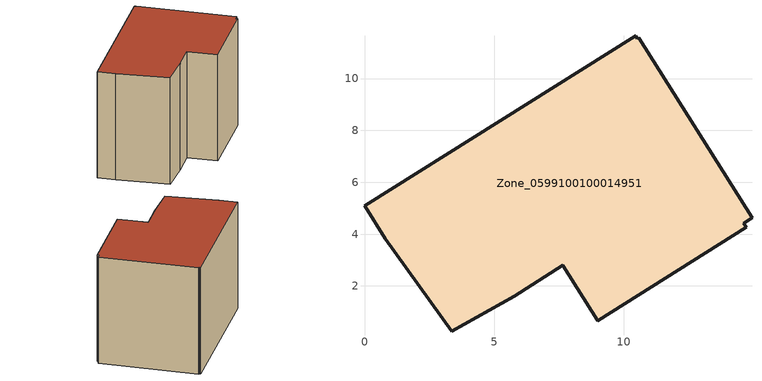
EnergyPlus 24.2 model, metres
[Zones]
Zone_0599100100014951
 floor ground (C_G): 10.58,11.57 14.94,4.62 14.63,4.42 14.71,4.27 8.99,0.67 7.64,2.8 5.76,1.61 3.37,0.26 0.8,3.83 0,5.09 10.45,11.65 10.52,11.53 z0
 wall outside (C_F): 14.63,4.42 14.94,4.62 10.58,11.57 10.52,11.53 10.45,11.65 0,5.09 0.8,3.83 3.37,0.26 5.76,1.61 7.64,2.8 8.99,0.67 14.71,4.27 14.63,4.42 z0:9.32
 roof outside (C_R): 14.94,4.62 10.58,11.57 10.52,11.53 10.45,11.65 0,5.09 0.8,3.83 3.37,0.26 5.76,1.61 7.64,2.8 8.99,0.67 14.71,4.27 14.63,4.42 z9.32
[BUILDING]
Pand.0599100100014951: North Axis=0; Terrain=City; Loads Convergence Tolerance Value=0.04; Temperature Convergence Tolerance Value=0.4; Solar Distribution=FullExterior; Maximum Number of Warmup Days=25; Minimum Number of Warmup Days=1
[Site:Location]
Rotterdam.The.Hague.AP_ZH_NLD Design_Conditions: Latitude=51.96; Longitude=4.45; Time Zone=1; Elevation=-4.5
[SITE:GROUNDTEMPERATURE:BUILDINGSURFACE]
18, 18, 18, 18, 18, 18, 18, 18, 18, 18, 18, 18
[MATERIAL] Thermal Absorptance=0.9; Solar Absorptance=0.7; Visible Absorptance=0.7
Name | Roughness | Thickness | Conductivity | Density | Specific Heat
G.TC.2015-2018 | MediumSmooth | 0.15 | 0.0428571 | 540 | 1210
F.TC.2015-2018 | Rough | 0.3 | 0.0666667 | 1920 | 840
R.TC.2015-2018 | MediumRough | 0.2 | 0.0333333 | 1500 | 1000
[CONSTRUCTION]
C_G: G.TC.2015-2018
C_F: F.TC.2015-2018
C_R: R.TC.2015-2018
[ZONE]
Zone_0599100100014951: Type=1; Multiplier=1; Ceiling Height=Autocalculate; Volume=Autocalculate; Floor Area=autocalculate; Part of Total Floor Area=Yes
[ZONEINFILTRATION:DESIGNFLOWRATE]
Infil_Zone_0599100100014951: Zone or ZoneList or Space or SpaceList=Zone_0599100100014951; Schedule=AlwaysOn; Design Flow Rate Calculation Method=Flow/Area; Flow Rate per Floor Area=0.0015; Constant Term Coefficient=1; Temperature Term Coefficient=0; Velocity Term Coefficient=0; Velocity Squared Term Coefficient=0
[HVACTEMPLATE:ZONE:IDEALLOADSAIRSYSTEM]
Zone_0599100100014951: Maximum Heating Supply Air Temperature=50; Minimum Cooling Supply Air Temperature=13; Maximum Heating Supply Air Humidity Ratio=0.0156; Minimum Cooling Supply Air Humidity Ratio=0.0077; Heating Limit=NoLimit; Cooling Limit=NoLimit; Dehumidification Control Type=ConstantSensibleHeatRatio; Cooling Sensible Heat Ratio=0.7; Dehumidification Setpoint=60; Humidification Control Type=None; Humidification Setpoint=30; Outdoor Air Method=None; Outdoor Air Flow Rate per Person=0.00944; Outdoor Air Flow Rate per Zone Floor Area=0; Outdoor Air Flow Rate per Zone=0; Demand Controlled Ventilation Type=None; Outdoor Air Economizer Type=NoEconomizer; Heat Recovery Type=None; Sensible Heat Recovery Effectiveness=0.7; Latent Heat Recovery Effectiveness=0.65
[ZONECONTROL:THERMOSTAT]
ThermostatControl_Zone_0599100100014951: Zone or ZoneList=Zone_0599100100014951; Control Type Schedule=DualSetpointControlType; Control 1=Thermostat_Zone_0599100100014951; Temperature Difference Between Cutout And Setpoint=0
[THERMOSTATSETPOINT:DUALSETPOINT]
Thermostat_Zone_0599100100014951: Heating Setpoint Temperature Schedule=HeatingSetpoint_Zone_0599100100014951; Cooling Setpoint Temperature Schedule=CoolingSetpoint_Zone_0599100100014951
[SCHEDULE:COMPACT]
HeatingSetpoint_Zone_0599100100014951: Through: 12/31, For: AllDays, Until: 24:00, 21
CoolingSetpoint_Zone_0599100100014951: Through: 12/31, For: AllDays, Until: 24:00, 24
DualSetpointControlType: Through: 12/31, For: AllDays, Until: 24:00, 4
AlwaysOn: Through: 12/31, For: AllDays, Until: 24:00, 1
